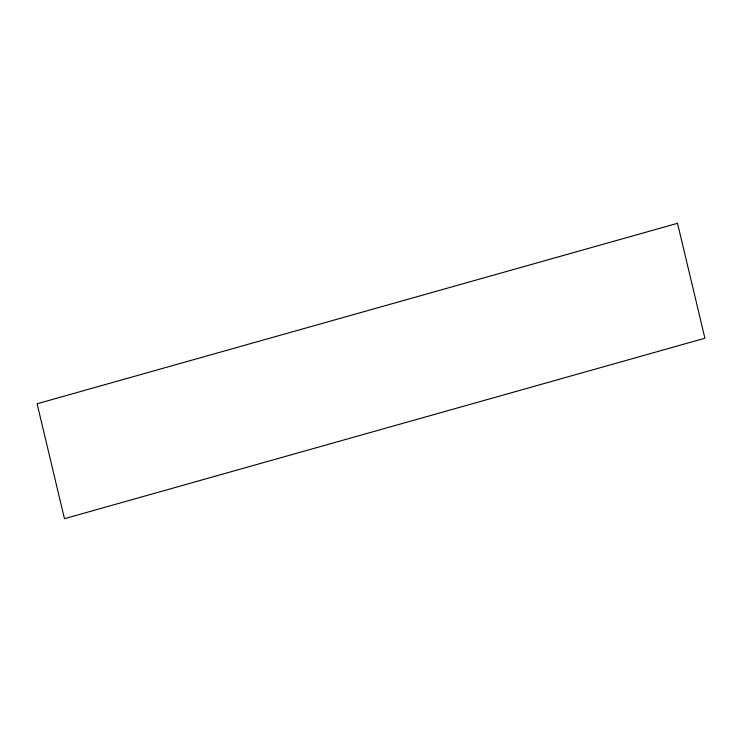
<?xml version="1.0" encoding="UTF-8"?>
<svg xmlns="http://www.w3.org/2000/svg" width="742" height="742" viewBox="0 0 742 742"><rect width="100%" height="100%" fill="white"/><g stroke="black" fill="none" stroke-linecap="round" stroke-linejoin="round"><path stroke-width="1.11" d="M677.52 223.305L37.1 403.769L64.48 518.695L704.9 338.231L677.52 223.305"/></g></svg>
